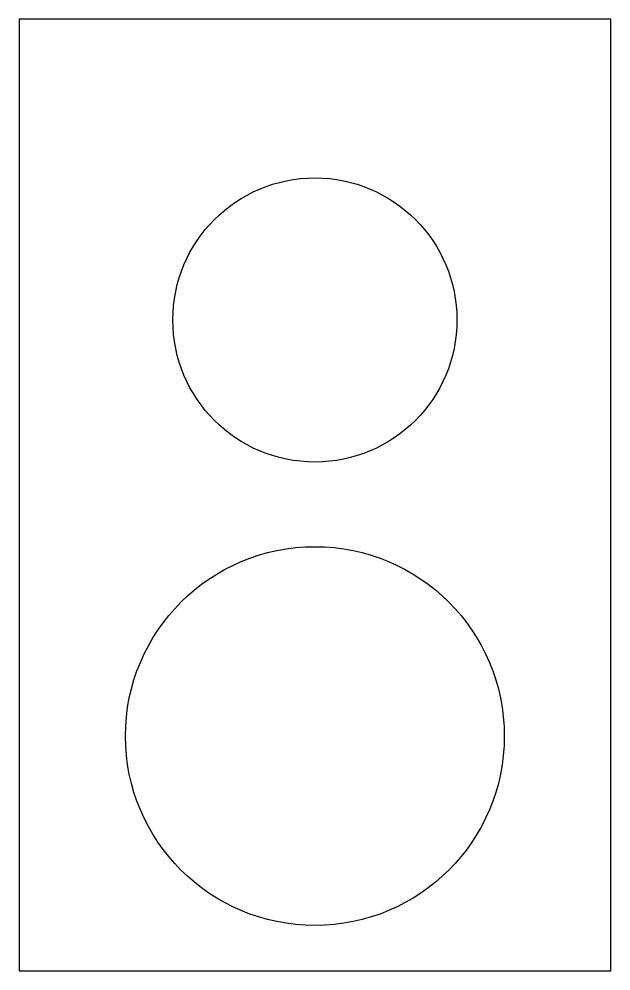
# Model space of a CAD drawing. Header units: millimetres. Extents: x 1653 to 4153, y 522 to 4542.
import ezdxf

# ---------------------------------------------------------------- set-up
doc = ezdxf.new("R2010")
doc.units = ezdxf.units.MM

msp = doc.modelspace()

# ---------------------------------------------------------------- linework, layer by layer
msp.add_lwpolyline([(1653.1, 521.9), (4153.1, 521.9), (4153.1, 4542.3), (1653.1, 4542.3)], close=True)
for centre, radius in [((2902.7, 3271.3), 600), ((2902.7, 1513.8), 800)]:
    msp.add_circle(centre, radius)

doc.saveas('drawing.dxf')
